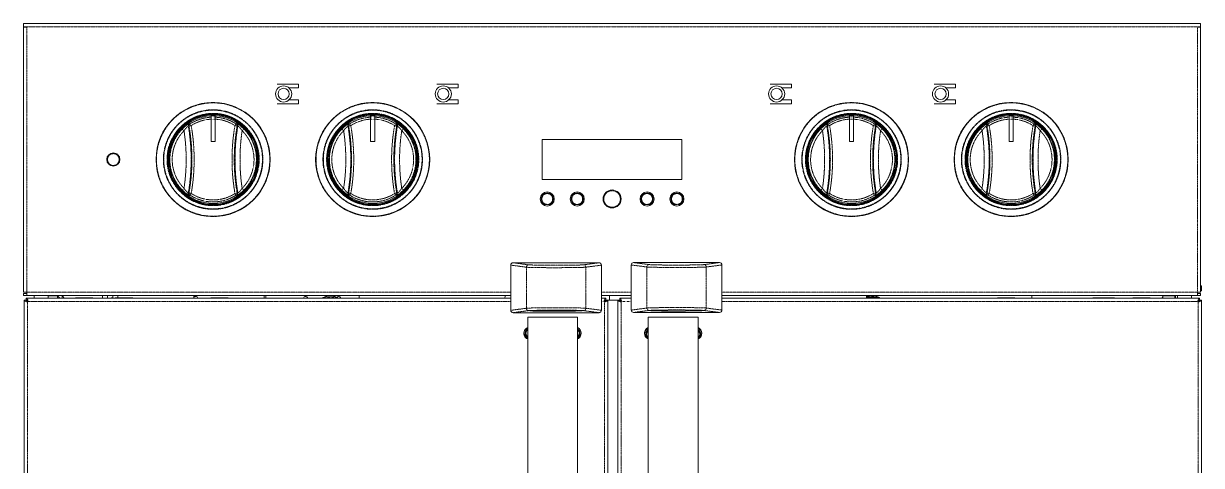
# Model space of a CAD drawing. Header units: millimetres. Extents: x 60499 to 556746, y 248297 to 497145.
# Drawn here: x 328132 to 352924, y 456933 to 466230 of the extents above; entities that cross this region are included whole.
import ezdxf

# ---------------------------------------------------------------- set-up
doc = ezdxf.new("R2010")
doc.units = ezdxf.units.MM
doc.linetypes.add('PHANTOM', pattern=[20, 10, -2, 2, -2, 2, -2])

msp = doc.modelspace()

# ---------------------------------------------------------------- linework, layer by layer
at = {"color": 7, "lineweight": 13, "ltscale": 0.03937}
for p, q in [((328132, 466230), (352907, 466230)), ((328132, 460578), (328132, 466152)), ((352907, 466152), (352907, 460578)), ((339050, 462949), (339050, 463789)), ((341989, 463789), (339050, 463789)), ((341989, 463789), (341989, 462949)), ((339050, 462949), (341989, 462949)), ((338387, 460197), (338387, 461147)), ((338438, 461197), (340245, 461197)), ((340296, 460197), (340296, 461147)), ((340922, 460201), (340922, 461151)), ((340973, 461201), (342780, 461201)), ((342831, 460201), (342831, 461151)), ((328148, 442329), (328148, 460409)), ((328188, 460450), (338387, 460450)), ((338387, 460509), (328201, 460509)), ((340430, 460409), (340430, 442329)), ((340637, 442354), (340637, 460410)), ((340641, 460410), (340641, 442329)), ((352838, 460509), (342831, 460509)), ((352884, 460450), (342831, 460450)), ((352924, 442329), (352924, 460410)), ((338438, 460147), (340245, 460147)), ((340973, 460151), (342780, 460151)), ((338744, 460050), (339793, 460050)), ((338744, 460050), (338744, 442623)), ((339793, 460050), (339793, 442623)), ((341278, 460054), (342328, 460054)), ((341278, 460054), (341278, 442628)), ((342328, 460054), (342328, 442628))]:
    msp.add_line(p, q, dxfattribs=at)
at = {"color": 7, "lineweight": 13, "ltscale": 0.00205}
for p, q in [((328132, 466161), (328132, 466230)), ((328132, 466152), (328201, 466152)), ((352838, 466152), (352907, 466152)), ((352907, 466161), (352907, 466230)), ((328201, 460578), (328132, 460578)), ((328201, 460549), (328132, 460549)), ((328201, 460509), (328132, 460509)), ((328201, 460578), (328201, 460509)), ((352838, 460578), (352838, 460509)), ((352838, 460578), (352907, 460578)), ((352907, 460549), (352838, 460549)), ((352907, 460509), (352838, 460509))]:
    msp.add_line(p, q, dxfattribs=at)
at = {"color": 7, "linetype": 'PHANTOM', "lineweight": 13, "ltscale": 0.03937}
for p, q in [((328132, 466161), (352907, 466161)), ((328201, 460578), (328201, 466152)), ((352838, 466152), (352838, 460578)), ((338716, 460240), (338716, 461104)), ((339967, 460240), (339967, 461104)), ((341250, 460244), (341250, 461108)), ((342502, 460244), (342502, 461108)), ((338387, 460578), (328201, 460578)), ((328217, 460381), (338387, 460381)), ((328217, 460381), (328217, 442357)), ((340361, 442357), (340361, 460381)), ((340710, 442358), (340710, 460381)), ((352838, 460578), (342831, 460578)), ((352855, 460381), (342831, 460381)), ((352855, 460381), (352855, 442358))]:
    msp.add_line(p, q, dxfattribs=at)
at = {"color": 7, "lineweight": 13, "ltscale": 0.000249968}
for p, q in [((328132, 466152), (328132, 466161)), ((352907, 466161), (352907, 466152)), ((346145, 460457), (346145, 460466))]:
    msp.add_line(p, q, dxfattribs=at)
at = {"color": 7, "lineweight": 13, "ltscale": 0.013375}
for p, q in [((333918, 464956), (333469, 464956)), ((337277, 464956), (336828, 464956)), ((344294, 464956), (343845, 464956)), ((347745, 464956), (347295, 464956)), ((333918, 464539), (333469, 464539)), ((337277, 464539), (336828, 464539)), ((344294, 464539), (343845, 464539)), ((347745, 464539), (347295, 464539))]:
    msp.add_line(p, q, dxfattribs=at)
at = {"color": 7, "lineweight": 13, "ltscale": 0.005893}
for p, q in [((333918, 464875), (333720, 464875)), ((337277, 464875), (337079, 464875)), ((344294, 464875), (344096, 464875)), ((347745, 464875), (347547, 464875)), ((333918, 464623), (333720, 464623)), ((337277, 464623), (337079, 464623)), ((344294, 464623), (344096, 464623)), ((347745, 464623), (347547, 464623))]:
    msp.add_line(p, q, dxfattribs=at)
at = {"color": 7, "lineweight": 13, "ltscale": 0.002425}
for p, q in [((333918, 464956), (333918, 464875)), ((337277, 464956), (337277, 464875)), ((344294, 464956), (344294, 464875)), ((347745, 464956), (347745, 464875))]:
    msp.add_line(p, q, dxfattribs=at)
at = {"color": 7, "lineweight": 13, "ltscale": 0.0025}
for p, q in [((333918, 464623), (333918, 464539)), ((337277, 464623), (337277, 464539)), ((344294, 464623), (344294, 464539)), ((347745, 464623), (347745, 464539))]:
    msp.add_line(p, q, dxfattribs=at)
at = {"color": 7, "linetype": 'PHANTOM', "lineweight": 13, "ltscale": 0.000505259}
for p, q in [((331622, 464125), (331638, 464119)), ((346042, 464119), (346058, 464125)), ((348419, 464125), (348434, 464119)), ((349401, 464119), (349417, 464125))]:
    msp.add_line(p, q, dxfattribs=at)
at = {"color": 7, "linetype": 'PHANTOM', "lineweight": 13, "ltscale": 0.001246}
for p, q in [((331638, 464119), (331661, 464084)), ((332605, 464119), (332582, 464084)), ((334997, 464119), (335020, 464084)), ((335964, 464119), (335942, 464084)), ((345075, 464119), (345098, 464084)), ((346042, 464119), (346019, 464084)), ((348434, 464119), (348457, 464084)), ((349401, 464119), (349379, 464084)), ((331638, 462619), (331661, 462655)), ((332605, 462619), (332582, 462655)), ((334997, 462619), (335020, 462655)), ((335964, 462619), (335942, 462655)), ((345075, 462619), (345098, 462655)), ((346042, 462619), (346019, 462655)), ((348434, 462619), (348457, 462655)), ((349401, 462619), (349379, 462655))]:
    msp.add_line(p, q, dxfattribs=at)
at = {"color": 7, "lineweight": 13, "ltscale": 0.000900028}
for p, q in [((332078, 464294), (332078, 464264)), ((332165, 464294), (332165, 464264)), ((335437, 464294), (335437, 464264)), ((335524, 464294), (335524, 464264)), ((345515, 464294), (345515, 464264)), ((345602, 464294), (345602, 464264)), ((348874, 464294), (348874, 464264)), ((348962, 464294), (348962, 464264))]:
    msp.add_line(p, q, dxfattribs=at)
at = {"color": 7, "lineweight": 13, "ltscale": 0.0026}
for p, q in [((332165, 464294), (332078, 464294)), ((335524, 464294), (335437, 464294)), ((345602, 464294), (345515, 464294)), ((348962, 464294), (348874, 464294)), ((332165, 463746), (332078, 463746)), ((332078, 463745), (332165, 463745)), ((335524, 463746), (335437, 463746)), ((335437, 463745), (335524, 463745)), ((345602, 463746), (345515, 463746)), ((345515, 463745), (345602, 463745)), ((348962, 463746), (348874, 463746)), ((348874, 463745), (348962, 463745))]:
    msp.add_line(p, q, dxfattribs=at)
at = {"color": 7, "lineweight": 13, "ltscale": 0.001308}
for p, q in [((332078, 464220), (332078, 464264)), ((332165, 464220), (332165, 464264)), ((335437, 464220), (335437, 464264)), ((335524, 464220), (335524, 464264)), ((345515, 464220), (345515, 464264)), ((345602, 464220), (345602, 464264)), ((348874, 464220), (348874, 464264)), ((348962, 464220), (348962, 464264))]:
    msp.add_line(p, q, dxfattribs=at)
at = {"color": 7, "linetype": 'PHANTOM', "lineweight": 13, "ltscale": 0.0026}
for p, q in [((332165, 464264), (332078, 464264)), ((332165, 464220), (332078, 464220)), ((335524, 464264), (335437, 464264)), ((335524, 464220), (335437, 464220)), ((345602, 464264), (345515, 464264)), ((345602, 464220), (345515, 464220)), ((348962, 464264), (348874, 464264)), ((348962, 464220), (348874, 464220))]:
    msp.add_line(p, q, dxfattribs=at)
at = {"color": 7, "lineweight": 13, "ltscale": 0.014116}
for p, q in [((332078, 463746), (332078, 464220)), ((332165, 463746), (332165, 464220)), ((335437, 463746), (335437, 464220)), ((335524, 463746), (335524, 464220)), ((345515, 463746), (345515, 464220)), ((345602, 463746), (345602, 464220)), ((348874, 463746), (348874, 464220)), ((348962, 463746), (348962, 464220))]:
    msp.add_line(p, q, dxfattribs=at)
at = {"color": 7, "linetype": 'PHANTOM', "lineweight": 13, "ltscale": 0.000505273}
msp.add_line((332605, 464119), (332621, 464125), dxfattribs=at)
at = {"color": 7, "linetype": 'PHANTOM', "lineweight": 13, "ltscale": 0.000505287}
for p, q in [((334982, 464125), (334997, 464119)), ((335964, 464119), (335980, 464125))]:
    msp.add_line(p, q, dxfattribs=at)
at = {"color": 7, "linetype": 'PHANTOM', "lineweight": 13, "ltscale": 0.000505314}
msp.add_line((345059, 464125), (345075, 464119), dxfattribs=at)
at = {"color": 7, "linetype": 'PHANTOM', "lineweight": 13, "ltscale": 0.001499}
for p, q in [((331474, 464011), (331510, 463975)), ((332733, 463975), (332769, 464011)), ((334834, 464011), (334869, 463975)), ((336092, 463975), (336128, 464011)), ((344912, 464011), (344947, 463975)), ((346170, 463975), (346206, 464011)), ((348271, 464011), (348307, 463975)), ((349529, 463975), (349565, 464011)), ((331510, 462763), (331474, 462728)), ((332769, 462728), (332733, 462763)), ((334869, 462763), (334834, 462728)), ((336128, 462728), (336092, 462763)), ((344947, 462763), (344912, 462728)), ((346206, 462728), (346170, 462763)), ((348307, 462763), (348271, 462728)), ((349565, 462728), (349529, 462763))]:
    msp.add_line(p, q, dxfattribs=at)
at = {"color": 7, "linetype": 'PHANTOM', "lineweight": 13, "ltscale": 0.000494466}
for p, q in [((331600, 464075), (331616, 464068)), ((334960, 464075), (334975, 464068)), ((335987, 464068), (336002, 464075)), ((345038, 464075), (345053, 464068)), ((346065, 464068), (346080, 464075)), ((349424, 464068), (349439, 464075)), ((331616, 462670), (331600, 462664)), ((334975, 462670), (334960, 462664)), ((336002, 462664), (335987, 462670)), ((345053, 462670), (345038, 462664)), ((346080, 462664), (346065, 462670)), ((349439, 462664), (349424, 462670))]:
    msp.add_line(p, q, dxfattribs=at)
at = {"color": 7, "linetype": 'PHANTOM', "lineweight": 13, "ltscale": 0.000494452}
for p, q in [((332627, 464068), (332643, 464075)), ((332643, 462664), (332627, 462670))]:
    msp.add_line(p, q, dxfattribs=at)
at = {"color": 7, "linetype": 'PHANTOM', "lineweight": 13, "ltscale": 0.000494411}
for p, q in [((348397, 464075), (348412, 464068)), ((348412, 462670), (348397, 462664))]:
    msp.add_line(p, q, dxfattribs=at)
at = {"color": 7, "lineweight": 13, "ltscale": 5.58688e-06}
for p, q in [((332078, 463746), (332078, 463745)), ((332165, 463745), (332165, 463746)), ((335437, 463746), (335437, 463745)), ((335524, 463745), (335524, 463746)), ((345515, 463746), (345515, 463745)), ((345602, 463745), (345602, 463746)), ((348874, 463746), (348874, 463745)), ((348962, 463745), (348962, 463746))]:
    msp.add_line(p, q, dxfattribs=at)
at = {"color": 7, "linetype": 'PHANTOM', "lineweight": 13, "ltscale": 0.000505281}
for p, q in [((331638, 462619), (331622, 462613)), ((346058, 462613), (346042, 462619)), ((348434, 462619), (348419, 462613)), ((349417, 462613), (349401, 462619))]:
    msp.add_line(p, q, dxfattribs=at)
at = {"color": 7, "linetype": 'PHANTOM', "lineweight": 13, "ltscale": 0.000505295}
msp.add_line((332621, 462613), (332605, 462619), dxfattribs=at)
at = {"color": 7, "linetype": 'PHANTOM', "lineweight": 13, "ltscale": 0.000505309}
for p, q in [((334997, 462619), (334982, 462613)), ((335980, 462613), (335964, 462619))]:
    msp.add_line(p, q, dxfattribs=at)
at = {"color": 7, "linetype": 'PHANTOM', "lineweight": 13, "ltscale": 0.000505337}
msp.add_line((345075, 462619), (345059, 462613), dxfattribs=at)
at = {"color": 7, "linetype": 'PHANTOM', "lineweight": 13, "ltscale": 0.00986}
for p, q in [((338387, 461147), (338716, 461104)), ((340296, 461147), (339967, 461104)), ((342831, 461151), (342502, 461108)), ((338387, 460197), (338716, 460240)), ((340296, 460197), (339967, 460240)), ((342831, 460201), (342502, 460244))]:
    msp.add_line(p, q, dxfattribs=at)
at = {"color": 7, "linetype": 'PHANTOM', "lineweight": 13, "ltscale": 0.009823}
for p, q in [((338438, 461197), (338765, 461154)), ((340245, 461197), (339918, 461154)), ((340973, 461201), (341300, 461158)), ((342780, 461201), (342452, 461158)), ((338438, 460147), (338765, 460190)), ((340245, 460147), (339918, 460190)), ((340973, 460151), (341300, 460194)), ((342780, 460151), (342452, 460194))]:
    msp.add_line(p, q, dxfattribs=at)
at = {"color": 7, "linetype": 'PHANTOM', "lineweight": 13, "ltscale": 0.009859}
for p, q in [((340922, 461151), (341250, 461108)), ((340922, 460201), (341250, 460244))]:
    msp.add_line(p, q, dxfattribs=at)
at = {"color": 7, "lineweight": 13, "ltscale": 0.00045512}
for p, q in [((352922, 460713), (352907, 460713)), ((352907, 460608), (352922, 460608))]:
    msp.add_line(p, q, dxfattribs=at)
at = {"color": 7, "lineweight": 13, "ltscale": 0.003125}
msp.add_line((352922, 460713), (352922, 460608), dxfattribs=at)
at = {"color": 7, "lineweight": 13, "ltscale": 0.0012}
for p, q in [((328132, 460509), (328132, 460549)), ((328188, 460409), (328148, 460409)), ((328188, 460450), (328188, 460409)), ((340390, 460450), (340390, 460409)), ((340390, 460409), (340430, 460409)), ((340682, 460410), (340641, 460410)), ((340682, 460450), (340682, 460410)), ((352884, 460450), (352884, 460410)), ((352884, 460410), (352924, 460410)), ((352907, 460509), (352907, 460549))]:
    msp.add_line(p, q, dxfattribs=at)
at = {"color": 7, "linetype": 'PHANTOM', "lineweight": 13, "ltscale": 0.000469058}
for p, q in [((328217, 460397), (328217, 460381)), ((340361, 460397), (340361, 460381)), ((340710, 460397), (340710, 460381)), ((352855, 460397), (352855, 460381))]:
    msp.add_line(p, q, dxfattribs=at)
at = {"color": 7, "lineweight": 13, "ltscale": 0.001757}
for p, q in [((328355, 460450), (328355, 460509)), ((328649, 460450), (328649, 460509)), ((328945, 460450), (328945, 460509)), ((329791, 460450), (329791, 460509)), ((329896, 460450), (329896, 460509)), ((330010, 460450), (330010, 460509)), ((331718, 460450), (331718, 460509)), ((333200, 460509), (333200, 460450)), ((333230, 460509), (333230, 460450)), ((335199, 460509), (335199, 460450))]:
    msp.add_line(p, q, dxfattribs=at)
at = {"color": 7, "lineweight": 13, "ltscale": 0.00587}
msp.add_line((328649, 460500), (328846, 460500), dxfattribs=at)
at = {"color": 7, "lineweight": 13, "ltscale": 0.001482}
msp.add_line((328846, 460450), (328846, 460500), dxfattribs=at)
at = {"color": 7, "lineweight": 13, "ltscale": 0.002057}
msp.add_line((328894, 460450), (328846, 460500), dxfattribs=at)
at = {"color": 7, "lineweight": 13, "ltscale": 0.000260961}
msp.add_line((328978, 460450), (328978, 460458), dxfattribs=at)
at = {"color": 7, "lineweight": 13, "ltscale": 0.005462}
for p, q in [((329224, 460457), (329407, 460457)), ((329407, 460450), (329224, 460450)), ((329407, 460457), (329591, 460457)), ((329591, 460457), (329407, 460457)), ((329591, 460450), (329407, 460450)), ((330158, 460457), (330342, 460457)), ((330342, 460457), (330158, 460457)), ((330247, 460457), (330431, 460457)), ((330431, 460457), (330247, 460457)), ((330431, 460450), (330247, 460450)), ((332075, 460457), (332258, 460457)), ((332258, 460450), (332075, 460450)), ((348814, 460457), (348997, 460457)), ((348997, 460457), (348814, 460457)), ((348997, 460450), (348814, 460450)), ((350824, 460457), (351008, 460457)), ((351008, 460457), (350824, 460457)), ((351008, 460450), (350824, 460450)), ((351481, 460457), (351664, 460457)), ((351664, 460450), (351481, 460450)), ((351664, 460457), (351848, 460457)), ((351848, 460457), (351664, 460457)), ((351848, 460450), (351664, 460450))]:
    msp.add_line(p, q, dxfattribs=at)
at = {"color": 7, "lineweight": 13, "ltscale": 0.000211761}
for p, q in [((329224, 460450), (329224, 460457)), ((329591, 460450), (329591, 460457)), ((329975, 460450), (329975, 460457)), ((330064, 460450), (330064, 460457)), ((330431, 460450), (330431, 460457)), ((332075, 460450), (332075, 460457)), ((332442, 460450), (332442, 460457)), ((348630, 460450), (348630, 460457)), ((348997, 460450), (348997, 460457)), ((350641, 460450), (350641, 460457)), ((351008, 460450), (351008, 460457)), ((351097, 460450), (351097, 460457)), ((351481, 460450), (351481, 460457)), ((351848, 460450), (351848, 460457))]:
    msp.add_line(p, q, dxfattribs=at)
at = {"color": 7, "lineweight": 13, "ltscale": 0.001029}
for p, q in [((329975, 460457), (330010, 460457)), ((330010, 460450), (329975, 460450))]:
    msp.add_line(p, q, dxfattribs=at)
at = {"color": 7, "lineweight": 13, "ltscale": 0.005463}
for p, q in [((330064, 460457), (330247, 460457)), ((330247, 460450), (330064, 460450)), ((332258, 460457), (332442, 460457)), ((332442, 460457), (332258, 460457)), ((332442, 460450), (332258, 460450)), ((348630, 460457), (348814, 460457)), ((348814, 460450), (348630, 460450)), ((350641, 460457), (350824, 460457)), ((350824, 460450), (350641, 460450)), ((350730, 460457), (350914, 460457)), ((350914, 460457), (351097, 460457)), ((351097, 460457), (350914, 460457))]:
    msp.add_line(p, q, dxfattribs=at)
at = {"color": 7, "lineweight": 13, "ltscale": 0.001545}
msp.add_line((330114, 460457), (330114, 460509), dxfattribs=at)
at = {"color": 7, "lineweight": 13, "ltscale": 0.001309}
msp.add_line((330114, 460457), (330158, 460457), dxfattribs=at)
at = {"color": 7, "lineweight": 13, "ltscale": 0.000250005}
for p, q in [((334439, 460465), (334431, 460461)), ((334730, 460465), (334737, 460461)), ((346137, 460470), (346145, 460466))]:
    msp.add_line(p, q, dxfattribs=at)
at = {"color": 7, "lineweight": 13, "ltscale": 0.007894}
for p, q in [((334696, 460461), (334431, 460461)), ((334696, 460453), (334431, 460453))]:
    msp.add_line(p, q, dxfattribs=at)
at = {"color": 7, "lineweight": 13, "ltscale": 0.000250028}
for p, q in [((334431, 460453), (334431, 460461)), ((334737, 460453), (334737, 460461))]:
    msp.add_line(p, q, dxfattribs=at)
at = {"color": 7, "linetype": 'PHANTOM', "lineweight": 13, "ltscale": 0.007513}
msp.add_line((334691, 460465), (334439, 460465), dxfattribs=at)
at = {"color": 7, "lineweight": 13, "ltscale": 9.52172e-05}
for p, q in [((334471, 460453), (334471, 460450)), ((334697, 460453), (334697, 460450))]:
    msp.add_line(p, q, dxfattribs=at)
at = {"color": 7, "lineweight": 13, "ltscale": 0.002329}
for p, q in [((334539, 460491), (334617, 460491)), ((334629, 460491), (334551, 460491))]:
    msp.add_line(p, q, dxfattribs=at)
at = {"color": 7, "lineweight": 13, "ltscale": 0.000355908}
for p, q in [((334551, 460491), (334539, 460491)), ((334617, 460491), (334629, 460491))]:
    msp.add_line(p, q, dxfattribs=at)
at = {"color": 7, "linetype": 'PHANTOM', "lineweight": 13, "ltscale": 0.001148}
msp.add_line((334730, 460465), (334691, 460465), dxfattribs=at)
at = {"color": 7, "lineweight": 13, "ltscale": 0.001206}
for p, q in [((334737, 460461), (334696, 460461)), ((334737, 460453), (334696, 460453))]:
    msp.add_line(p, q, dxfattribs=at)
at = {"color": 7, "lineweight": 13, "ltscale": 9.62381e-05}
msp.add_line((334718, 460450), (334718, 460453), dxfattribs=at)
at = {"color": 7, "linetype": 'PHANTOM', "lineweight": 13, "ltscale": 0.018637}
msp.add_line((340922, 460578), (340296, 460578), dxfattribs=at)
at = {"color": 7, "lineweight": 13, "ltscale": 0.018637}
msp.add_line((340922, 460509), (340296, 460509), dxfattribs=at)
at = {"color": 7, "lineweight": 13, "ltscale": 0.002793}
msp.add_line((340296, 460450), (340390, 460450), dxfattribs=at)
at = {"color": 7, "linetype": 'PHANTOM', "lineweight": 13, "ltscale": 0.001943}
msp.add_line((340296, 460381), (340361, 460381), dxfattribs=at)
at = {"color": 7, "lineweight": 13, "ltscale": 0.007368}
msp.add_line((340637, 460410), (340390, 460410), dxfattribs=at)
at = {"color": 7, "lineweight": 13, "ltscale": 0.002944}
msp.add_line((340467, 460410), (340467, 460509), dxfattribs=at)
at = {"color": 7, "lineweight": 13, "ltscale": 0.000124984}
msp.add_line((340637, 460410), (340641, 460410), dxfattribs=at)
at = {"color": 7, "lineweight": 13, "ltscale": 0.007152}
msp.add_line((340922, 460450), (340682, 460450), dxfattribs=at)
at = {"color": 7, "linetype": 'PHANTOM', "lineweight": 13, "ltscale": 0.006302}
msp.add_line((340922, 460381), (340710, 460381), dxfattribs=at)
at = {"color": 7, "lineweight": 13, "ltscale": 0.001744}
for p, q in [((345873, 460450), (345873, 460509)), ((349354, 460509), (349354, 460450)), ((352361, 460450), (352361, 460509)), ((352380, 460450), (352380, 460509)), ((352422, 460450), (352422, 460509)), ((352716, 460450), (352716, 460509))]:
    msp.add_line(p, q, dxfattribs=at)
at = {"color": 7, "linetype": 'PHANTOM', "lineweight": 13, "ltscale": 0.007873}
msp.add_line((346137, 460470), (345873, 460470), dxfattribs=at)
at = {"color": 7, "lineweight": 13, "ltscale": 0.008092}
for p, q in [((346145, 460466), (345873, 460466)), ((346145, 460457), (345873, 460457))]:
    msp.add_line(p, q, dxfattribs=at)
at = {"color": 7, "lineweight": 13, "ltscale": 0.000207736}
for p, q in [((345879, 460457), (345879, 460450)), ((346105, 460457), (346105, 460450))]:
    msp.add_line(p, q, dxfattribs=at)
at = {"color": 7, "linetype": 'PHANTOM', "lineweight": 13, "ltscale": 0.000557126}
msp.add_line((345901, 460490), (345901, 460509), dxfattribs=at)
at = {"color": 7, "lineweight": 13, "ltscale": 2.04852e-05}
msp.add_line((345947, 460495), (345948, 460495), dxfattribs=at)
at = {"color": 7, "lineweight": 13, "ltscale": 0.002664}
for p, q in [((346036, 460495), (345947, 460495)), ((345948, 460495), (346037, 460495))]:
    msp.add_line(p, q, dxfattribs=at)
at = {"color": 7, "lineweight": 13, "ltscale": 2.04252e-05}
msp.add_line((346037, 460495), (346036, 460495), dxfattribs=at)
at = {"color": 7, "lineweight": 13, "ltscale": 0.002662}
msp.add_line((351097, 460450), (351008, 460450), dxfattribs=at)
at = {"color": 7, "lineweight": 13, "ltscale": 0.000640509}
msp.add_line((352109, 460495), (352109, 460473), dxfattribs=at)
at = {"color": 7, "lineweight": 13, "ltscale": 0.000691091}
msp.add_line((352109, 460450), (352109, 460473), dxfattribs=at)
at = {"color": 7, "lineweight": 13, "ltscale": 0.007462}
msp.add_line((352361, 460500), (352111, 460500), dxfattribs=at)
at = {"color": 7, "lineweight": 13, "ltscale": 0.000274959}
msp.add_line((352185, 460509), (352185, 460500), dxfattribs=at)
at = {"color": 7, "linetype": 'PHANTOM', "lineweight": 13, "ltscale": 0.03937}
for points in [[(331474, 464011), (331513, 464047), (331553, 464080), (331585, 464103), (331600, 464113), (331616, 464122), (331621, 464125), (331622, 464125), (331622, 464125)], [(332621, 464125), (332621, 464125), (332622, 464125), (332628, 464122), (332654, 464106), (332679, 464089), (332703, 464070), (332734, 464043), (332769, 464011)], [(334834, 464011), (334872, 464047), (334912, 464080), (334944, 464103), (334960, 464113), (334975, 464122), (334980, 464125), (334981, 464125), (334982, 464125)], [(335980, 464125), (335980, 464125), (335981, 464125), (335987, 464122), (336014, 464106), (336038, 464089), (336062, 464070), (336094, 464043), (336128, 464011)], [(344912, 464011), (344950, 464047), (344990, 464080), (345022, 464103), (345038, 464113), (345053, 464122), (345058, 464125), (345059, 464125), (345059, 464125)], [(346058, 464125), (346058, 464125), (346059, 464125), (346065, 464122), (346092, 464106), (346116, 464089), (346140, 464070), (346171, 464043), (346206, 464011)], [(348271, 464011), (348309, 464047), (348349, 464080), (348381, 464103), (348397, 464113), (348412, 464122), (348417, 464125), (348418, 464125), (348419, 464125)], [(349417, 464125), (349417, 464125), (349418, 464125), (349424, 464122), (349451, 464106), (349475, 464089), (349499, 464070), (349531, 464043), (349565, 464011)], [(331510, 463975), (331536, 464010), (331560, 464039), (331581, 464060), (331596, 464073), (331599, 464074), (331600, 464075), (331600, 464075), (331600, 464075)], [(332582, 464084), (332612, 464077), (332622, 464072), (332626, 464070), (332627, 464069), (332627, 464069), (332627, 464068)], [(332643, 464075), (332643, 464075), (332643, 464075), (332643, 464075), (332644, 464074), (332652, 464069), (332678, 464044), (332701, 464018), (332714, 464002), (332733, 463975)], [(334869, 463975), (334895, 464010), (334919, 464039), (334940, 464060), (334956, 464073), (334958, 464074), (334959, 464075), (334960, 464075), (334960, 464075)], [(335942, 464084), (335971, 464077), (335982, 464072), (335985, 464070), (335986, 464069), (335987, 464069), (335987, 464068)], [(336002, 464075), (336002, 464075), (336002, 464075), (336002, 464075), (336003, 464074), (336011, 464069), (336037, 464044), (336061, 464018), (336073, 464002), (336092, 463975)], [(344947, 463975), (344973, 464010), (344997, 464039), (345018, 464060), (345034, 464073), (345036, 464074), (345037, 464075), (345037, 464075), (345038, 464075)], [(346019, 464084), (346049, 464077), (346060, 464072), (346063, 464070), (346064, 464069), (346064, 464069), (346065, 464068)], [(346080, 464075), (346080, 464075), (346080, 464075), (346080, 464075), (346081, 464074), (346089, 464069), (346115, 464044), (346138, 464018), (346151, 464002), (346170, 463975)], [(348307, 463975), (348332, 464010), (348357, 464039), (348377, 464060), (348393, 464073), (348396, 464074), (348396, 464075), (348397, 464075), (348397, 464075)], [(349379, 464084), (349408, 464077), (349419, 464072), (349422, 464070), (349423, 464069), (349424, 464069), (349424, 464068)], [(349439, 464075), (349439, 464075), (349439, 464075), (349440, 464075), (349440, 464074), (349448, 464069), (349474, 464044), (349498, 464018), (349510, 464002), (349529, 463975)], [(331622, 462613), (331622, 462613), (331621, 462613), (331615, 462616), (331589, 462633), (331564, 462649), (331540, 462668), (331509, 462695), (331474, 462728)], [(331600, 462664), (331600, 462664), (331600, 462664), (331600, 462664), (331599, 462664), (331592, 462669), (331566, 462693), (331542, 462720), (331530, 462735), (331510, 462763)], [(331661, 462655), (331634, 462661), (331624, 462664), (331618, 462667), (331617, 462669), (331616, 462670), (331616, 462670)], [(332582, 462655), (332609, 462661), (332619, 462664), (332625, 462667), (332626, 462669), (332627, 462670), (332627, 462670)], [(332769, 462728), (332723, 462685), (332699, 462665), (332674, 462646), (332643, 462625), (332627, 462616), (332622, 462613), (332621, 462613), (332621, 462613)], [(332733, 462763), (332708, 462728), (332683, 462699), (332662, 462678), (332647, 462666), (332644, 462664), (332643, 462664), (332643, 462664), (332643, 462664)], [(334982, 462613), (334981, 462613), (334980, 462613), (334974, 462616), (334948, 462633), (334924, 462649), (334900, 462668), (334868, 462695), (334834, 462728)], [(334960, 462664), (334960, 462664), (334959, 462664), (334959, 462664), (334958, 462664), (334951, 462669), (334925, 462693), (334902, 462720), (334889, 462735), (334869, 462763)], [(335020, 462655), (334994, 462661), (334983, 462664), (334978, 462667), (334976, 462669), (334975, 462670), (334975, 462670)], [(335942, 462655), (335968, 462661), (335978, 462664), (335984, 462667), (335986, 462669), (335987, 462670), (335987, 462670)], [(336128, 462728), (336082, 462685), (336058, 462665), (336034, 462646), (336002, 462625), (335987, 462616), (335981, 462613), (335980, 462613), (335980, 462613)], [(336092, 462763), (336067, 462728), (336042, 462699), (336021, 462678), (336006, 462666), (336003, 462664), (336002, 462664), (336002, 462664), (336002, 462664)], [(345059, 462613), (345059, 462613), (345058, 462613), (345052, 462616), (345026, 462633), (345002, 462649), (344977, 462668), (344946, 462695), (344912, 462728)], [(345038, 462664), (345037, 462664), (345037, 462664), (345037, 462664), (345036, 462664), (345029, 462669), (345003, 462693), (344979, 462720), (344967, 462735), (344947, 462763)], [(345098, 462655), (345072, 462661), (345061, 462664), (345055, 462667), (345054, 462669), (345053, 462670), (345053, 462670)], [(346019, 462655), (346046, 462661), (346056, 462664), (346062, 462667), (346064, 462669), (346064, 462670), (346065, 462670)], [(346206, 462728), (346160, 462685), (346136, 462665), (346112, 462646), (346080, 462625), (346065, 462616), (346059, 462613), (346058, 462613), (346058, 462613)], [(346170, 462763), (346145, 462728), (346120, 462699), (346099, 462678), (346084, 462666), (346081, 462664), (346080, 462664), (346080, 462664), (346080, 462664)], [(348419, 462613), (348418, 462613), (348417, 462613), (348412, 462616), (348385, 462633), (348361, 462649), (348337, 462668), (348305, 462695), (348271, 462728)], [(348397, 462664), (348397, 462664), (348397, 462664), (348396, 462664), (348396, 462664), (348388, 462669), (348362, 462693), (348339, 462720), (348326, 462735), (348307, 462763)], [(348457, 462655), (348431, 462661), (348420, 462664), (348415, 462667), (348413, 462669), (348412, 462670), (348412, 462670)], [(349379, 462655), (349405, 462661), (349416, 462664), (349421, 462667), (349423, 462669), (349424, 462670), (349424, 462670)], [(349565, 462728), (349519, 462685), (349495, 462665), (349471, 462646), (349439, 462625), (349424, 462616), (349419, 462613), (349417, 462613), (349417, 462613)], [(349529, 462763), (349504, 462728), (349479, 462699), (349458, 462678), (349443, 462666), (349440, 462664), (349440, 462664), (349439, 462664), (349439, 462664)], [(338765, 461154), (338786, 461153), (338862, 461149), (338970, 461147), (339107, 461145), (339422, 461144), (339713, 461147), (339850, 461150), (339894, 461152), (339918, 461154)], [(341300, 461158), (341321, 461157), (341396, 461153), (341505, 461151), (341642, 461149), (341957, 461148), (342248, 461151), (342385, 461154), (342429, 461156), (342452, 461158)], [(338716, 461104), (338749, 461101), (338804, 461099), (338876, 461097), (339093, 461094), (339340, 461093), (339615, 461095), (339741, 461096), (339848, 461098), (339942, 461102), (339967, 461104)], [(341250, 461108), (341284, 461106), (341339, 461103), (341411, 461102), (341628, 461098), (341875, 461097), (342150, 461099), (342275, 461100), (342383, 461103), (342477, 461106), (342502, 461108)], [(338716, 460240), (338749, 460242), (338804, 460245), (338876, 460247), (339093, 460250), (339340, 460251), (339590, 460250), (339809, 460246), (339880, 460245), (339934, 460242), (339967, 460240)], [(338765, 460190), (338784, 460191), (338853, 460194), (338958, 460197), (339093, 460199), (339406, 460200), (339700, 460198), (339812, 460195), (339889, 460192), (339918, 460190)], [(341250, 460244), (341284, 460247), (341339, 460249), (341411, 460251), (341628, 460254), (341875, 460255), (342124, 460254), (342344, 460251), (342415, 460249), (342469, 460247), (342502, 460244)], [(341300, 460194), (341319, 460195), (341387, 460199), (341493, 460201), (341627, 460203), (341940, 460204), (342235, 460202), (342347, 460199), (342423, 460196), (342452, 460194)]]:
    msp.add_lwpolyline(points, dxfattribs=at)
at = {"color": 7, "lineweight": 13, "ltscale": 0.03937}
for points in [[(328201, 460374), (328195, 460375), (328183, 460379), (328168, 460387), (328161, 460394), (328150, 460406), (328148, 460409)], [(328223, 460397), (328223, 460403), (328219, 460414), (328210, 460429), (328204, 460437), (328192, 460447), (328188, 460450)], [(328222, 460390), (328219, 460395), (328208, 460402), (328195, 460407), (328188, 460409)], [(328207, 460375), (328204, 460378), (328198, 460385), (328191, 460398), (328188, 460409)], [(340354, 460397), (340355, 460403), (340359, 460414), (340368, 460429), (340374, 460437), (340386, 460447), (340390, 460450)], [(340355, 460390), (340359, 460395), (340370, 460402), (340383, 460407), (340390, 460409)], [(340371, 460375), (340374, 460378), (340380, 460385), (340386, 460398), (340390, 460409)], [(340377, 460374), (340383, 460375), (340395, 460379), (340409, 460387), (340417, 460394), (340428, 460406), (340430, 460409)], [(340694, 460375), (340688, 460375), (340677, 460379), (340662, 460388), (340654, 460394), (340644, 460406), (340641, 460410)], [(340717, 460397), (340716, 460403), (340713, 460415), (340704, 460430), (340698, 460437), (340685, 460448), (340682, 460450)], [(340716, 460391), (340713, 460395), (340702, 460402), (340689, 460408), (340682, 460410)], [(340701, 460375), (340697, 460378), (340692, 460385), (340685, 460399), (340682, 460410)], [(352848, 460397), (352849, 460403), (352853, 460415), (352861, 460430), (352868, 460437), (352880, 460448), (352884, 460450)], [(352849, 460391), (352853, 460395), (352864, 460402), (352877, 460408), (352884, 460410)], [(352864, 460375), (352868, 460378), (352874, 460385), (352880, 460399), (352884, 460410)], [(352871, 460375), (352877, 460375), (352888, 460379), (352903, 460388), (352911, 460394), (352921, 460406), (352924, 460410)], [(339892, 460187), (339892, 460188), (339892, 460188), (339892, 460188), (339891, 460188), (339885, 460189), (339873, 460191), (339830, 460193), (339755, 460195), (339657, 460197), (339412, 460199), (339151, 460199), (338934, 460196), (338838, 460192), (338809, 460190), (338793, 460188), (338792, 460188), (338791, 460188), (338791, 460188), (338791, 460187)], [(338791, 460187), (338791, 460187), (338791, 460187), (338791, 460187), (338792, 460187), (338798, 460186), (338811, 460184), (338853, 460182), (338928, 460180), (339027, 460178), (339271, 460176), (339532, 460176), (339749, 460179), (339845, 460183), (339874, 460184), (339890, 460186), (339892, 460187), (339892, 460187), (339892, 460187), (339892, 460187)], [(342427, 460192), (342427, 460192), (342427, 460192), (342427, 460192), (342426, 460192), (342420, 460194), (342407, 460195), (342364, 460197), (342290, 460200), (342191, 460201), (341947, 460204), (341686, 460203), (341469, 460200), (341373, 460196), (341344, 460195), (341328, 460193), (341326, 460192), (341326, 460192), (341326, 460192), (341326, 460192)], [(341326, 460192), (341326, 460192), (341326, 460191), (341326, 460191), (341326, 460191), (341333, 460190), (341345, 460188), (341388, 460186), (341463, 460184), (341561, 460182), (341806, 460180), (342067, 460180), (342284, 460184), (342380, 460187), (342409, 460189), (342425, 460191), (342426, 460191), (342427, 460191), (342427, 460191), (342427, 460192)]]:
    msp.add_lwpolyline(points, dxfattribs=at)
for centre, radius in [((333606, 464749), 170), ((333606, 464749), 118), ((336966, 464749), 170), ((336966, 464749), 118), ((343982, 464749), 170), ((343982, 464749), 118), ((347433, 464749), 170), ((347433, 464749), 118), ((332122, 463369), 1201), ((335481, 463369), 1201), ((345559, 463369), 1201), ((348918, 463369), 1201), ((332122, 463369), 942), ((335481, 463369), 942), ((345559, 463369), 942), ((348918, 463369), 942), ((330022, 463369), 138), ((339155, 462539), 148), ((339155, 462539), 126), ((339785, 462539), 148), ((339785, 462539), 126), ((340520, 462539), 189), ((341255, 462539), 148), ((341255, 462539), 126), ((341884, 462539), 148), ((341884, 462539), 126)]:
    msp.add_circle(centre, radius, dxfattribs=at)
at = {"color": 7, "linetype": 'PHANTOM', "lineweight": 13, "ltscale": 0.03937}
for centre, radius in [((332122, 463369), 1197), ((332122, 463369), 1193), ((332122, 463369), 1047), ((332122, 463369), 1039), ((335481, 463369), 1197), ((335481, 463369), 1193), ((335481, 463369), 1047), ((335481, 463369), 1039), ((345559, 463369), 1197), ((345559, 463369), 1193), ((345559, 463369), 1047), ((345559, 463369), 1039), ((348918, 463369), 1197), ((348918, 463369), 1193), ((348918, 463369), 1047), ((348918, 463369), 1039), ((332122, 463369), 970), ((332122, 463369), 957), ((332122, 463369), 952), ((335481, 463369), 970), ((335481, 463369), 957), ((335481, 463369), 952), ((345559, 463369), 970), ((345559, 463369), 957), ((345559, 463369), 952), ((348918, 463369), 970), ((348918, 463369), 957), ((348918, 463369), 952), ((330022, 463369), 124), ((339155, 462539), 114), ((339785, 462539), 114), ((340520, 462539), 174), ((341255, 462539), 114), ((341884, 462539), 114)]:
    msp.add_circle(centre, radius, dxfattribs=at)
at = {"color": 7, "lineweight": 13, "ltscale": 0.03937}
for centre, radius, start, end in [((332122, 463369), 922, 92.714, 87.286), ((335481, 463369), 922, 92.714, 87.286), ((345559, 463369), 922, 92.714, 87.286), ((348918, 463369), 922, 92.714, 87.286), ((329953, 463331), 78.9, 134.6953, 150.2971), ((329953, 463331), 90.7, 124.4987, 137.2031), ((330022, 463369), 126, 0.0429, 180), ((330022, 463369), 126, 180.0429, 360), ((329953, 463331), 153, 84.1984, 92.7381), ((329953, 463331), 210, 9.8366, 47.8833), ((329953, 463331), 78.9, 267.423, 283.0247), ((329953, 463331), 90.7, 280.5169, 293.2212), ((329953, 463331), 153, 324.9818, 333.5214), ((328201, 460396), 21.4, 269.4043, 316.6799), ((328202, 460396), 21.4, 313.32, 0.5957), ((329124, 460543), 168, 191.5947, 213.5285), ((331753, 460444), 44.8, 89.9351, 142.741), ((331753, 460512), 69.4, 239.1109, 243.2424), ((331754, 460444), 44.5, 7.4023, 90.2035), ((331753, 460512), 69.4, 296.7576, 307.9928), ((334068, 460444), 44.5, 89.7965, 172.5978), ((334068, 460444), 44.5, 7.4023, 90.2035), ((334539, 460281), 210, 90, 118.5617), ((334629, 460281), 210, 61.4383, 90), ((334762, 460444), 44.7, 89.9188, 147.3029), ((334762, 460444), 44.5, 7.4023, 90.2035), ((337735, 460713), 580, 332.9815, 339.3539), ((340376, 460396), 21.4, 179.4043, 226.68), ((340377, 460396), 21.4, 223.32, 270.5957), ((340695, 460396), 21.4, 269.4043, 316.6799), ((340696, 460397), 21.4, 313.32, 0.5957), ((345947, 460285), 210, 90, 110.6103), ((346037, 460285), 210, 61.4383, 90), ((351948, 460543), 168, 326.6432, 348.4053), ((352870, 460397), 21.4, 179.4043, 226.68), ((352871, 460396), 21.4, 223.32, 270.5957), ((338793, 459715), 131, 112.1003, 247.8997), ((338793, 459715), 131, 151.3521, 247.8997), ((338793, 459735), 131, 184.4112, 247.8996), ((338793, 459715), 105, 118.0099, 231.2994), ((338800, 459715), 110, 131.7026, 180.0083), ((338800, 459715), 110, 179.9896, 228.2975), ((338802, 459715), 106, 123.3779, 179.8798), ((338801, 459715), 105, 180.0048, 200.1915), ((338799, 459715), 97.1, 124.9237, 180.0131), ((338799, 459715), 97, 179.9763, 235.0879), ((338802, 459715), 107, 200.2525, 236.5294), ((338793, 459715), 86.3, 124.8336, 235.1664), ((338793, 459715), 105, 118.004, 128.7015), ((338793, 459715), 105, 120.2358, 128.6979), ((339739, 459715), 131, 294.3451, 65.6549), ((339739, 459715), 105, 300.9493, 59.0425), ((339739, 459715), 105, 300.9556, 59.0375), ((339745, 459715), 97, 299.5869, 60.402), ((339749, 459715), 86.7, 0.189, 59.5415), ((339739, 459714), 89.2, 32.4659, 52.5658), ((339739, 459715), 86.3, 308.7453, 51.2547), ((339739, 459735), 131, 294.345, 355.5876), ((339749, 459715), 86.7, 300.4622, 359.8105), ((339739, 459716), 89.3, 307.4411, 327.5248), ((339739, 459715), 131, 294.3451, 331.3521), ((339744, 459715), 84.4, 325.9629, 34.0378), ((341332, 459715), 131, 114.3463, 245.6537), ((341332, 459715), 131, 151.3521, 245.6536), ((341333, 459695), 131, 114.5482, 176.7814), ((341334, 459685), 108, 121.1564, 168.687), ((341333, 459695), 105, 141.2985, 238.769), ((341333, 459689), 96.9, 124.0866, 235.9254), ((341333, 459695), 86.3, 129.1055, 230.8945), ((341334, 459686), 88.6, 188.3051, 230.725), ((341334, 459696), 90.4, 194.4478, 231.7505), ((341333, 459695), 105, 121.2366, 141.2985), ((341333, 459695), 105, 121.2366, 141.2997), ((341332, 459688), 109, 119.6985, 138.3325), ((342279, 459715), 131, 292.0991, 67.9009), ((342279, 459695), 131, 5.6067, 68.099), ((342279, 459695), 105, 30.2358, 62.2643), ((342279, 459695), 105, 38.7015, 62.2643), ((342279, 459688), 110, 41.6886, 63.5783), ((342278, 459685), 107, 30.3809, 62.3773), ((342279, 459689), 96.9, 300.2006, 59.7954), ((342279, 459695), 86.3, 304.4929, 55.5071), ((342279, 459695), 105, 297.7613, 38.7015), ((342278, 459696), 90.2, 303.8471, 345.5866), ((342278, 459686), 88.5, 304.7365, 351.7214), ((342279, 459715), 131, 292.0991, 331.3521), ((342277, 459684), 109, 11.4265, 30.4301), ((338793, 459715), 105, 231.2985, 241.996)]:
    msp.add_arc(centre, radius, start, end, dxfattribs=at)
at = {"color": 7, "linetype": 'PHANTOM', "lineweight": 13, "ltscale": 0.03937}
for centre, radius, start, end in [((331650, 464083), 50.4, 123.485, 189.6647), ((331665, 464077), 50.4, 122.8695, 189.5403), ((332122, 463369), 892, 92.806, 122.8187), ((332122, 463369), 850, 92.9443, 122.8187), ((332122, 463369), 892, 57.1813, 87.194), ((332122, 463369), 850, 57.1813, 87.0557), ((332578, 464077), 50.4, 350.4592, 57.1305), ((332593, 464083), 50.4, 350.3351, 56.5138), ((335009, 464083), 50.4, 123.485, 189.6647), ((335025, 464077), 50.4, 122.8695, 189.5403), ((335481, 463369), 892, 92.806, 122.8187), ((335481, 463369), 850, 92.9443, 122.8187), ((335481, 463369), 892, 57.1813, 87.194), ((335481, 463369), 850, 57.1813, 87.0557), ((335937, 464077), 50.4, 350.4592, 57.1305), ((335952, 464083), 50.4, 350.3351, 56.5138), ((345087, 464083), 50.4, 123.485, 189.6647), ((345103, 464077), 50.4, 122.8695, 189.5403), ((345559, 463369), 892, 92.806, 122.8187), ((345559, 463369), 850, 92.9443, 122.8187), ((345559, 463369), 892, 57.1813, 87.194), ((345559, 463369), 850, 57.1813, 87.0557), ((346015, 464077), 50.4, 350.4592, 57.1305), ((346030, 464083), 50.4, 350.3351, 56.5138), ((348447, 464083), 50.4, 123.485, 189.6647), ((348462, 464077), 50.4, 122.8695, 189.5403), ((348918, 463369), 892, 92.806, 122.8187), ((348918, 463369), 850, 92.9443, 122.8187), ((348918, 463369), 892, 57.1813, 87.194), ((348918, 463369), 850, 57.1813, 87.0557), ((349374, 464077), 50.4, 350.4592, 57.1305), ((349389, 464083), 50.4, 350.3351, 56.5138), ((332122, 463369), 911, 135.2484, 224.7516), ((332122, 463369), 861, 135.2484, 224.7516), ((327479, 463369), 4076, 351.4487, 8.5513), ((327479, 463369), 4181, 350.2849, 9.7151), ((327615, 463369), 4061, 359.9991, 9.9097), ((327571, 463369), 4152, 359.9981, 9.9078), ((336672, 463369), 4152, 170.0922, 180.0019), ((336628, 463369), 4061, 170.0903, 180.0009), ((336764, 463369), 4181, 170.2849, 189.7151), ((336764, 463369), 4076, 171.4487, 188.5513), ((332122, 463369), 861, 315.2484, 44.7516), ((332122, 463369), 911, 315.2484, 44.7516), ((335481, 463369), 911, 135.2484, 224.7516), ((335481, 463369), 861, 135.2484, 224.7516), ((330839, 463369), 4076, 351.4487, 8.5513), ((330839, 463369), 4181, 350.2849, 9.7151), ((330974, 463369), 4061, 359.9991, 9.9097), ((330930, 463369), 4152, 359.9981, 9.9078), ((340031, 463369), 4152, 170.0922, 180.0019), ((339987, 463369), 4061, 170.0903, 180.0009), ((340123, 463369), 4181, 170.2849, 189.7151), ((340123, 463369), 4076, 171.4487, 188.5513), ((335481, 463369), 861, 315.2484, 44.7516), ((335481, 463369), 911, 315.2484, 44.7516), ((345559, 463369), 911, 135.2484, 224.7516), ((345559, 463369), 861, 135.2484, 224.7516), ((340917, 463369), 4076, 351.4487, 8.5513), ((340917, 463369), 4181, 350.2849, 9.7151), ((341052, 463369), 4061, 359.9991, 9.9097), ((341008, 463369), 4152, 359.9981, 9.9078), ((350109, 463369), 4152, 170.0922, 180.0019), ((350065, 463369), 4061, 170.0903, 180.0009), ((350201, 463369), 4181, 170.2849, 189.7151), ((350201, 463369), 4076, 171.4487, 188.5513), ((345559, 463369), 861, 315.2484, 44.7516), ((345559, 463369), 911, 315.2484, 44.7516), ((348918, 463369), 911, 135.2484, 224.7516), ((348918, 463369), 861, 135.2484, 224.7516), ((344276, 463369), 4076, 351.4487, 8.5513), ((344276, 463369), 4181, 350.2849, 9.7151), ((344412, 463369), 4061, 359.9991, 9.9097), ((344367, 463369), 4152, 359.9981, 9.9078), ((353469, 463369), 4152, 170.0922, 180.0019), ((353424, 463369), 4061, 170.0903, 180.0009), ((353560, 463369), 4181, 170.2849, 189.7151), ((353560, 463369), 4076, 171.4487, 188.5513), ((348918, 463369), 861, 315.2484, 44.7516), ((348918, 463369), 911, 315.2484, 44.7516), ((327615, 463369), 4061, 350.0903, 0.0009), ((327571, 463369), 4152, 350.0922, 0.0019), ((336672, 463369), 4152, 179.9981, 189.9078), ((336628, 463369), 4061, 179.9991, 189.9097), ((330974, 463369), 4061, 350.0903, 0.0009), ((330930, 463369), 4152, 350.0922, 0.0019), ((340031, 463369), 4152, 179.9981, 189.9078), ((339987, 463369), 4061, 179.9991, 189.9097), ((341052, 463369), 4061, 350.0903, 0.0009), ((341008, 463369), 4152, 350.0922, 0.0019), ((350109, 463369), 4152, 179.9981, 189.9078), ((350065, 463369), 4061, 179.9991, 189.9097), ((344412, 463369), 4061, 350.0903, 0.0009), ((344367, 463369), 4152, 350.0922, 0.0019), ((353469, 463369), 4152, 179.9981, 189.9078), ((353424, 463369), 4061, 179.9991, 189.9097), ((331650, 462655), 50.4, 170.3351, 236.5138), ((331665, 462662), 50.4, 170.4592, 237.1305), ((332122, 463369), 892, 237.1813, 302.8187), ((332122, 463369), 850, 237.1804, 302.8187), ((332578, 462662), 50.4, 302.8695, 9.5403), ((332593, 462655), 50.4, 303.4837, 9.6643), ((335009, 462655), 50.4, 170.3351, 236.5138), ((335025, 462662), 50.4, 170.4592, 237.1305), ((335481, 463369), 892, 237.1813, 302.8187), ((335481, 463369), 850, 237.1804, 302.8187), ((335937, 462662), 50.4, 302.8695, 9.5403), ((335952, 462655), 50.4, 303.4837, 9.6643), ((345087, 462655), 50.4, 170.3351, 236.5138), ((345103, 462662), 50.4, 170.4592, 237.1305), ((345559, 463369), 892, 237.1813, 302.8187), ((345559, 463369), 850, 237.1804, 302.8187), ((346015, 462662), 50.4, 302.8695, 9.5403), ((346030, 462655), 50.4, 303.4837, 9.6643), ((348447, 462655), 50.4, 170.3351, 236.5138), ((348462, 462662), 50.4, 170.4592, 237.1305), ((348918, 463369), 892, 237.1813, 302.8187), ((348918, 463369), 850, 237.1804, 302.8187), ((349374, 462662), 50.4, 302.8695, 9.5403), ((349389, 462655), 50.4, 303.4837, 9.6643)]:
    msp.add_arc(centre, radius, start, end, dxfattribs=at)
for centre, major_axis, ratio, start_param, end_param in [((331665, 464077), (-49.6, -8.7), 0.155752, 4.778124, 6.248215), ((335025, 464077), (-49.6, -8.7), 0.155752, 4.778124, 6.248215), ((345102, 464077), (-49.6, -8.7), 0.155752, 4.778124, 6.248215), ((348462, 464077), (-49.6, -8.7), 0.155752, 4.778124, 6.248215), ((338765, 461104), (-6.5, -50), 0.985958, 3.272602, 4.839785), ((339918, 461104), (6.5, -50), 0.985958, 1.4434, 3.010583), ((341300, 461108), (-6.5, -50), 0.985958, 3.272602, 4.839785), ((342452, 461108), (6.5, -50), 0.985958, 1.4434, 3.010583), ((338765, 460240), (-6.5, 50), 0.985958, 1.4434, 3.010583), ((339918, 460240), (6.5, 50), 0.985958, 3.272602, 4.839785), ((341300, 460244), (-6.5, 50), 0.985958, 1.4434, 3.010583), ((342452, 460244), (6.5, 50), 0.985958, 3.272602, 4.839785)]:
    msp.add_ellipse(centre, major_axis=major_axis, ratio=ratio, start_param=start_param, end_param=end_param, dxfattribs=at)
at = {"color": 7, "lineweight": 13, "ltscale": 0.03937}
for centre, major_axis, start_param, end_param in [((338438, 461146), (50.7, -6.6), 1.701806, 3.268989), ((340245, 461146), (-50.7, -6.6), 3.014197, 4.58138), ((340973, 461151), (50.7, -6.6), 1.701806, 3.268989), ((342779, 461151), (-50.7, -6.6), 3.014197, 4.58138), ((338438, 460197), (50.7, 6.6), 3.014197, 4.58138), ((340245, 460197), (-50.7, 6.6), 1.701806, 3.268989), ((340973, 460202), (50.7, 6.6), 3.014197, 4.58138), ((342779, 460202), (-50.7, 6.6), 1.701806, 3.268989)]:
    msp.add_ellipse(centre, major_axis=major_axis, ratio=0.985958, start_param=start_param, end_param=end_param, dxfattribs=at)

doc.saveas('drawing.dxf')
